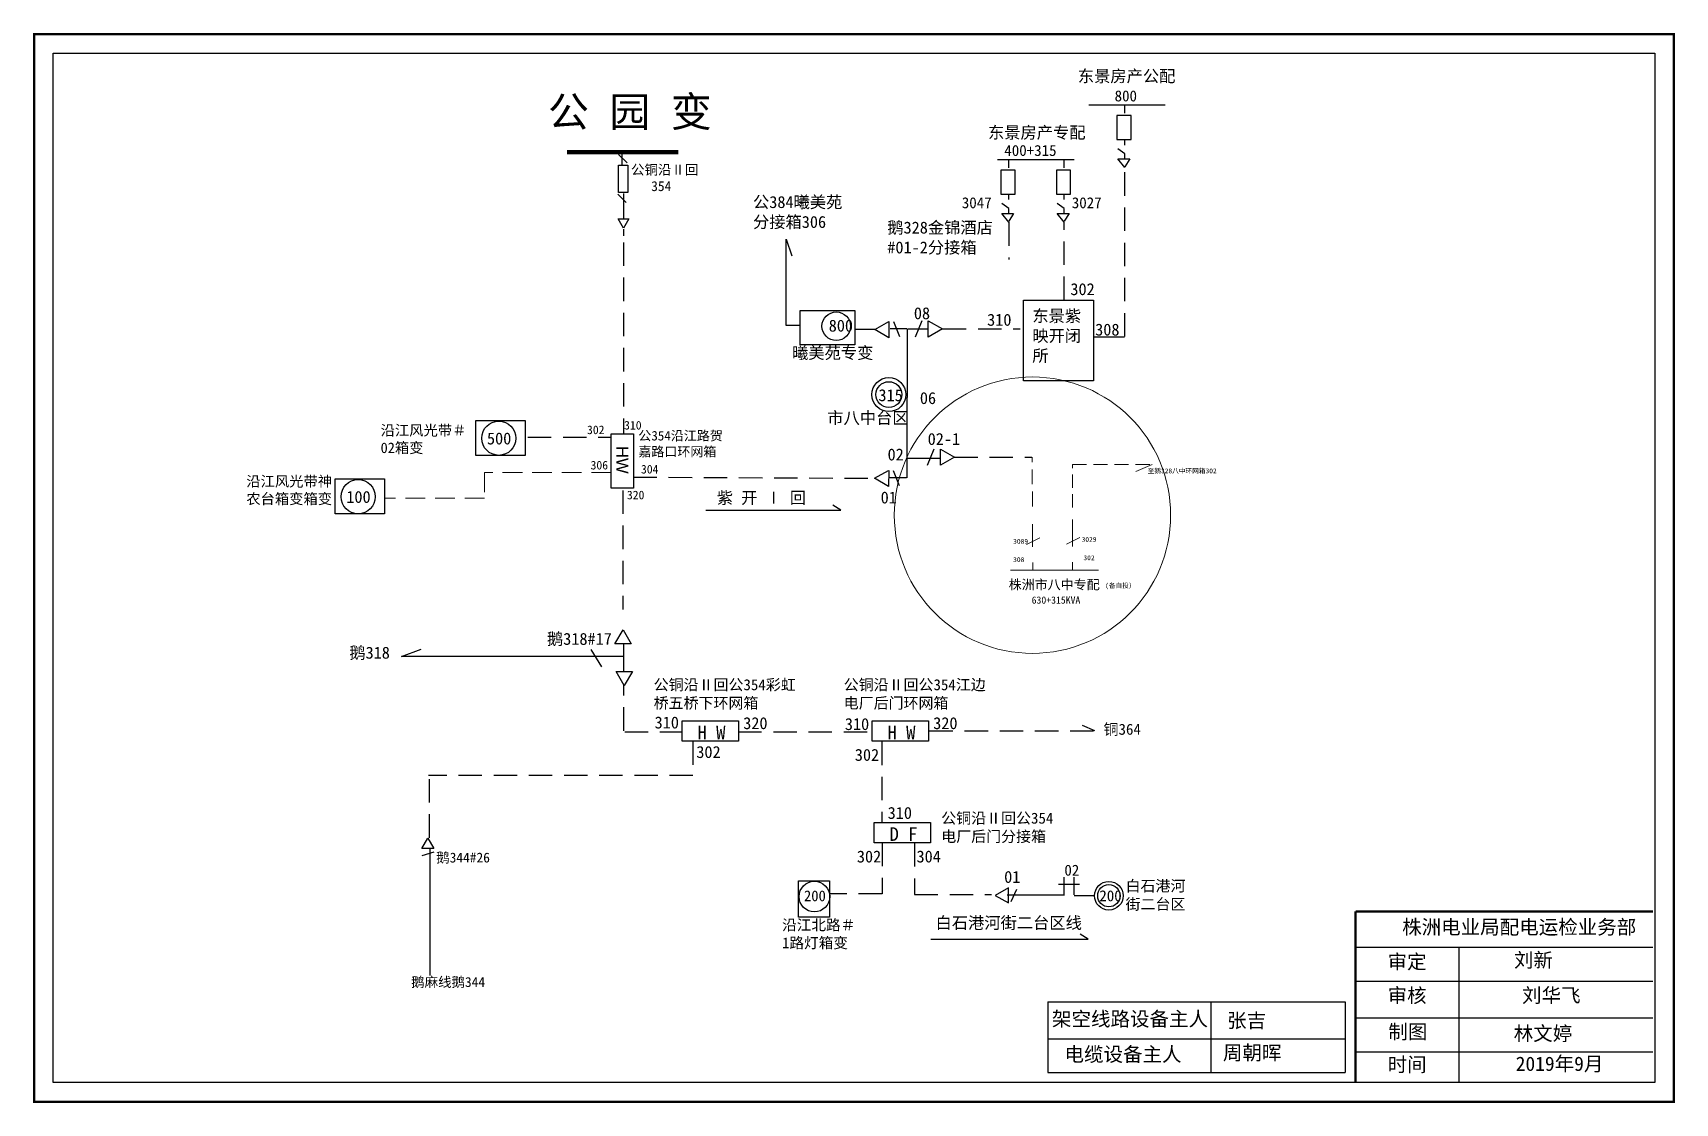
# Model space of a CAD drawing. Extents: x -1 to 344, y 0 to 224.
import ezdxf

# ---------------------------------------------------------------- set-up
doc = ezdxf.new("R2010")
doc.units = 0
doc.header["$LTSCALE"] = 0.774411
doc.linetypes.add('ACAD_ISO02W100', pattern=[15, 12, -3])
doc.linetypes.add('DASHED2', pattern=[9.525, 6.35, -3.175])
doc.layers.get('0').update_dxf_attribs({"linetype": 'CONTINUOUS'})
doc.layers.add('0-RefEdit0', color=7, linetype='CONTINUOUS')
doc.layers.add('Layer2', color=1, linetype='CONTINUOUS')
doc.styles.add('SimSun_txtstyle_2.25_0_0', font='simsun.ttc', dxfattribs={"height": 2.25})
doc.styles.add('SimSun_txtstyle_2.50_0_0', font='simsun.ttc', dxfattribs={"height": 2.5})
doc.styles.add('SimSun_txtstyle_3.00_0_0', font='simsun.ttc', dxfattribs={"height": 3})
doc.styles.get("Standard").update_dxf_attribs({"font": '', "height": 2.5})
doc.styles.add('字体', font='', dxfattribs={"height": 2.5})
doc.styles.add('宋体_txtstyle_1.00_0_0', font='SIMSUN.TTC', dxfattribs={"height": 1})
doc.styles.add('宋体_txtstyle_1.50_0_0', font='SIMSUN.TTC', dxfattribs={"height": 1.5})
doc.styles.add('宋体_txtstyle_100.00_0_0100', font='SIMSUN.TTC', dxfattribs={"height": 100})
doc.styles.add('宋体_txtstyle_2.00_0_0', font='', dxfattribs={"height": 2})
doc.styles.get('Standard').set_extended_font_data('楷体_GB2312')
doc.styles.get('字体').set_extended_font_data('SimSun')
doc.styles.get('宋体_txtstyle_2.00_0_0').set_extended_font_data('宋体')

msp = doc.modelspace()

# ---------------------------------------------------------------- linework, layer by layer
for p, q in [((220.97, 208.94), (237, 208.96)), ((228.51, 207.24), (228.51, 208.94)), ((201.87, 197.48), (217.9, 197.49)), ((204.18, 195.78), (204.18, 197.48)), ((215.79, 195.78), (215.79, 197.48)), ((123.36, 190.33), (123.36, 185.04)), ((123.38, 183.12), (122.27, 185.06)), ((122.27, 185.06), (124.51, 185.05)), ((123.36, 182.91), (123.36, 181.47)), ((124.51, 185.05), (123.38, 183.12)), ((81.1, 52.99), (82.34, 55.14))]:
    msp.add_line(p, q)
at = {"linetype": 'Continuous'}
for p, q in [((124.16, 196.76), (122.37, 198.54)), ((123.96, 188.45), (122.18, 190.23)), ((157.52, 180.81), (158.73, 177.29)), ((276.96, 32.31), (339.32, 32.31)), ((298.61, 32.3), (298.61, 3.97)), ((276.96, 25.2), (339.32, 25.2)), ((212.39, 20.84), (274.76, 20.84)), ((212.39, 20.84), (212.39, 5.99)), ((246.6, 20.84), (246.6, 5.99)), ((274.76, 20.84), (274.76, 5.99)), ((276.96, 17.45), (339.32, 17.45)), ((212.39, 13.09), (274.76, 13.09)), ((276.96, 10.35), (339.32, 10.35)), ((212.39, 5.99), (274.76, 5.99))]:
    msp.add_line(p, q, dxfattribs=at)
at = {"linetype": 'ACAD_ISO02W100'}
msp.add_line((123.13, 196.31), (123.13, 199.09), dxfattribs=at)
at = {"color": 7, "linetype": 'DASHED2'}
for p, q in [((123.36, 180.09), (123.36, 139.96)), ((190.37, 161.96), (206.59, 161.96)), ((176.09, 161.86), (171.9, 161.86)), ((103.33, 139.26), (120.78, 139.26)), ((192.79, 135.06), (209.01, 135.06)), ((123.27, 128.09), (123.27, 103.15)), ((125.47, 130.88), (175.84, 130.64)), ((123.43, 77.69), (123.43, 87.3)), ((123.65, 77.48), (135.48, 77.48)), ((147.44, 77.44), (175.42, 77.44)), ((187.56, 77.65), (222.22, 77.65)), ((222.22, 77.65), (219.66, 78.82)), ((137.96, 75.47), (137.96, 68.28)), ((177.56, 75.41), (177.56, 58.56)), ((137.96, 68.28), (82.52, 68.28)), ((82.67, 55.26), (82.67, 68.41)), ((177.62, 54.21), (177.62, 43.48)), ((184.43, 54.11), (184.43, 43.34)), ((177.62, 43.48), (166.78, 43.48)), ((184.43, 43.34), (200.6, 43.34)), ((217.92, 43.11), (222.12, 43.11))]:
    msp.add_line(p, q, dxfattribs=at)
at = {"color": 7, "linetype": 'Continuous'}
for p, q in [((157.52, 162.69), (157.52, 180.81)), ((160.46, 162.69), (157.52, 162.69)), ((176.09, 161.86), (179.05, 163.49)), ((179.06, 163.49), (179.05, 160.11)), ((182.8, 161.95), (179.29, 161.95)), ((181.34, 160.28), (180.07, 163.45)), ((182.9, 161.95), (182.9, 147.55)), ((183.03, 161.95), (187.3, 161.95)), ((185.93, 163.64), (184.54, 160.23)), ((187.32, 163.64), (190.28, 161.95)), ((187.32, 160.26), (187.32, 163.64)), ((190.28, 161.95), (187.32, 160.26)), ((179.05, 160.11), (176.09, 161.86)), ((221.98, 160.29), (228.49, 160.29)), ((182.9, 134.86), (189.8, 134.86)), ((188.46, 136.74), (187.07, 133.33)), ((189.85, 136.74), (192.82, 135.05)), ((189.85, 133.36), (189.85, 136.74)), ((192.82, 135.05), (189.85, 133.36)), ((176.04, 130.63), (179, 132.26)), ((179.01, 132.26), (179, 128.88)), ((181.28, 129.05), (180.02, 132.22)), ((179, 128.88), (176.04, 130.63)), ((182.74, 130.72), (179.23, 130.72)), ((168.97, 123.94), (167.3, 124.97)), ((140.63, 123.94), (168.97, 123.94)), ((121.59, 95.9), (123.34, 98.86)), ((123.34, 98.86), (124.97, 95.9)), ((123.52, 93.25), (76.82, 93.25)), ((116.52, 94.7), (118.78, 91.11)), ((124.97, 95.89), (121.59, 95.9)), ((123.43, 90.12), (123.43, 95.9)), ((123.51, 87.16), (121.87, 90.12)), ((121.88, 90.13), (125.26, 90.12)), ((125.26, 90.12), (123.51, 87.16)), ((83.64, 52.26), (81.08, 51.48)), ((214.64, 45.52), (219.05, 45.52)), ((215.84, 43.25), (215.84, 46.99)), ((217.85, 46.99), (217.85, 43.25)), ((203.86, 43.3), (215.92, 43.3)), ((205.85, 44.43), (204.63, 41.8)), ((220.88, 33.98), (219.2, 35.01)), ((187.82, 33.98), (220.88, 33.98))]:
    msp.add_line(p, q, dxfattribs=at)
at = {"color": 7}
for p, q in [((182.92, 130.72), (182.92, 147.58)), ((82.34, 55.14), (83.58, 52.99)), ((83.58, 52.99), (81.1, 52.99)), ((82.74, 52.92), (82.74, 26.36))]:
    msp.add_line(p, q, dxfattribs=at)
at = {"color": 7, "linetype": 'DASHED2', "lineweight": 0, "ltscale": 0.629574}
msp.add_line((209.17, 124.75), (209.08, 135.05), dxfattribs=at)
at = {"color": 7, "linetype": 'DASHED2', "lineweight": 0, "ltscale": 0.558024}
msp.add_line((217.59, 124.54), (217.59, 133.54), dxfattribs=at)
at = {"color": 7, "linetype": 'DASHED2', "lineweight": 0, "ltscale": 0.597602}
msp.add_line((217.59, 133.54), (234.29, 133.54), dxfattribs=at)
at = {"color": 7, "linetype": 'Continuous', "lineweight": 0, "ltscale": 0.597602}
msp.add_line((234.29, 133.54), (230.83, 132.03), dxfattribs=at)
at = {"color": 7, "linetype": 'DASHED2', "lineweight": 0, "ltscale": 0.494567}
msp.add_line((209.18, 118.6), (209.18, 121.88), dxfattribs=at)
at = {"color": 7, "linetype": 'Continuous', "lineweight": 0, "ltscale": 0.91541}
for p, q in [((217.59, 122), (217.56, 116.36)), ((209.18, 118.6), (209.18, 116.29))]:
    msp.add_line(p, q, dxfattribs=at)
at = {"color": 7, "linetype": 'Continuous', "lineweight": 0, "ltscale": 0.282534}
for p, q in [((210.69, 118.18), (207.9, 116.77)), ((219.08, 118.24), (216.28, 116.83))]:
    msp.add_line(p, q, dxfattribs=at)
at = {"color": 7, "linetype": 'Continuous', "lineweight": 0, "ltscale": 1.121423}
for p, q in [((204.59, 111.37), (223.02, 111.34)), ((209.22, 112.99), (209.22, 111.35)), ((217.6, 113.06), (217.6, 111.41))]:
    msp.add_line(p, q, dxfattribs=at)
at = {"color": 0, "linetype": 'Continuous'}
for q in [(80.94, 94.82), (76.82, 93.25)]:
    msp.add_line((76.82, 93.25), q, dxfattribs=at)
at = {"linetype": 'Continuous', "const_width": 0.5}
msp.add_lwpolyline([(-0.25, 223.8), (343.72, 223.8), (343.72, -0.16), (-0.25, -0.16)], close=True, dxfattribs=at)
at = {"linetype": 'Continuous'}
for points in [[(3.79, 219.76), (339.68, 219.76), (339.68, 3.89), (3.79, 3.89)], [(62.9, 130.54), (73.28, 130.54), (73.28, 123.16), (62.9, 123.16)]]:
    msp.add_lwpolyline(points, close=True, dxfattribs=at)
for points in [[(229.9, 206.71), (226.9, 206.71), (226.9, 201.71), (229.9, 201.71)], [(205.56, 195.25), (202.56, 195.25), (202.56, 190.25), (205.56, 190.25)], [(217.18, 195.25), (214.18, 195.25), (214.18, 190.25), (217.18, 190.25)]]:
    msp.add_lwpolyline(points, close=True)
for points, const_width in [([(134.91, 199.06), (111.56, 199.04)], 0.9), ([(276.92, 39.81), (276.92, 4.08)], 0.5), ([(276.96, 39.81), (339.32, 39.81)], 0.5)]:
    msp.add_lwpolyline(points, dxfattribs=dict(at, const_width=const_width))
at = {"linetype": 'ACAD_ISO02W100'}
msp.add_lwpolyline([(124.32, 190.55), (122.34, 190.55), (122.34, 196.31), (124.32, 196.31)], close=True, dxfattribs=at)
at = {"color": 7, "linetype": 'Continuous'}
for points in [[(171.9, 165.8), (171.9, 158.66), (160.46, 158.66), (160.46, 165.8)], [(207.32, 168.01), (222, 168.01), (222, 151.05), (207.32, 151.05)], [(92.4, 142.79), (102.78, 142.79), (102.78, 135.41), (92.4, 135.41)], [(120.8, 139.96), (125.47, 139.96), (125.47, 128.54), (120.8, 128.54)]]:
    msp.add_lwpolyline(points, close=True, dxfattribs=at)
at = {"color": 7, "linetype": 'DASHED2', "lineweight": 0, "ltscale": 0.841692}
msp.add_lwpolyline([(120.8, 131.87), (94.22, 131.87), (94.22, 126.48), (73.35, 126.48)], dxfattribs=at)
at = {"color": 7}
for points in [[(135.69, 79.8), (147.5, 79.8), (147.5, 75.48), (135.69, 75.48)], [(175.55, 79.8), (187.35, 79.8), (187.35, 75.48), (175.55, 75.48)], [(175.98, 58.48), (187.78, 58.48), (187.78, 54.17), (175.98, 54.17)], [(201.38, 43.17), (204.14, 41.57), (204.14, 44.76)]]:
    msp.add_lwpolyline(points, close=True, dxfattribs=at)
at = {"color": 7, "linetype": 'Continuous'}
for centre, radius in [((179.05, 148.19), 3.57), ((179.05, 148.19), 2.71), ((97.23, 139.04), 3.59), ((163.43, 42.91), 3.21)]:
    msp.add_circle(centre, radius, dxfattribs=at)
at = {"color": 12, "linetype": 'Continuous', "lineweight": 0, "ltscale": 0.996003, "true_color": 0xc00000}
msp.add_circle((209.17, 122.9), 28.98, dxfattribs=at)
at = {"linetype": 'Continuous'}
msp.add_circle((67.74, 126.78), 3.59, dxfattribs=at)
at = {"color": 7}
for radius in [3, 2.33]:
    msp.add_circle((225.19, 43.08), radius, dxfattribs=at)
at = {"layer": '0-RefEdit0', "color": 7, "linetype": 'ByBlock', "ltscale": 2}
msp.add_lwpolyline([(160.06, 46.23), (166.62, 46.23), (166.62, 38.62), (160.06, 38.62)], close=True, dxfattribs=at)
at = {"layer": 'Layer2', "color": 7, "linetype": 'Continuous'}
for p, q in [((228.53, 200.53), (228.53, 201.56)), ((228.53, 198.67), (227.09, 199.71)), ((228.53, 195.79), (227.09, 197.64)), ((227.09, 197.64), (229.56, 197.64)), ((228.53, 197.64), (228.53, 198.67)), ((229.56, 197.64), (228.53, 195.99)), ((204.19, 189.07), (204.19, 190.1)), ((215.81, 189.07), (215.81, 190.1)), ((204.19, 187.21), (202.75, 188.24)), ((202.75, 186.18), (205.22, 186.18)), ((204.19, 184.32), (202.75, 186.18)), ((204.19, 186.18), (204.19, 187.21)), ((205.22, 186.18), (204.19, 184.53)), ((215.81, 187.21), (214.37, 188.24)), ((214.37, 186.18), (216.84, 186.18)), ((215.81, 184.32), (214.37, 186.18)), ((215.81, 186.18), (215.81, 187.21)), ((216.84, 186.18), (215.81, 184.53))]:
    msp.add_line(p, q, dxfattribs=at)
at = {"layer": 'Layer2', "color": 7, "linetype": 'DASHED2'}
for p, q in [((228.53, 160.38), (228.53, 195.79)), ((204.19, 184.32), (204.19, 176.51)), ((215.81, 168.01), (215.81, 184.32))]:
    msp.add_line(p, q, dxfattribs=at)
at = {"layer": 'Layer2', "color": 7, "linetype": 'Continuous'}
msp.add_circle((168.02, 162.53), 3, dxfattribs=at)

# ---------------------------------------------------------------- texts
for s, height, p in [('800', 2.3, (226.4, 209.68)), ('400+315', 2.3, (203.27, 198.24)), ('3047', 2.3, (194.35, 187.27)), ('3027', 2.3, (217.42, 187.27)), ('100', 2.5, (65.25, 125.48))]:
    msp.add_text(s, height=height).set_placement(p)
at = {"color": 7}
for s, p in [('08', (184.29, 164)), ('315', (176.86, 146.81)), ('06', (185.55, 146.21)), ('500', (94.75, 137.74)), ('02-1', (187.19, 137.63)), ('01', (177.33, 125.36))]:
    msp.add_text(s, height=2.5, dxfattribs=at).set_placement(p)
at = {"color": 7, "style": '字体'}
msp.add_text('市八中台区', height=2.5, dxfattribs=at).set_placement((166.14, 142.06))
at = {"color": 7, "attachment_point": 1, "style": '字体'}
for s, insert, char_height, width in [('东景房产公配', (218.69, 216.24), 2.5, 23.9648), ('东景房产专配', (199.84, 204.4), 2.5, 23.9648), ('沿江北路＃1路灯箱变', (156.66, 38.08), 2.25, 16.6872)]:
    msp.add_mtext(s, dxfattribs=dict(at, insert=insert, char_height=char_height, width=width))
at = {"linetype": 'Continuous', "attachment_point": 1}
for s, insert, char_height, width, style in [('公 园 变', (107.54, 210.67), 6.3, 41.3211, '字体'), ('{\\H0.88x;沿江风光带神农台箱变箱变}', (44.26, 131.1), 2.5, 19.6669, 'SimSun_txtstyle_2.50_0_0'), ('鹅318', (65.88, 95.31), 2.5, 15.3399, '字体'), ('株洲电业局配电运检业务部', (286.71, 38.02), 3, 82.0179, '字体'), ('审定', (283.66, 30.75), 3, 23.4615, '字体'), ('{\\fSimSun|b0|i0|c134|p2;刘新}', (310.16, 31.09), 3, 23.4615, '字体'), ('审核', (283.66, 23.68), 3, 23.4615, '字体'), ('{\\fSimSun|b0|i0|c134|p2;刘华飞}', (311.86, 23.71), 3, 33.0539, '字体'), ('架空线路设备主人', (213.26, 18.76), 3, 58.56, '字体'), ('张吉', (250, 18.43), 3, 47.14, '字体'), ('制图', (283.82, 16.06), 3, 23.4615, '字体'), ('林文婷', (310.11, 15.7), 3, 34.1047, 'SimSun_txtstyle_3.00_0_0'), ('电缆设备主人', (215.89, 11.34), 3, 58.56, '字体'), ('周朝晖', (249.12, 11.66), 3, 33.0539, '字体'), ('时间', (283.66, 9.18), 3, 23.4615, '字体'), ('2019年9月', (310.53, 9.35), 3, 23.4615, 'SimSun_txtstyle_3.00_0_0')]:
    msp.add_mtext(s, dxfattribs=dict(at, insert=insert, char_height=char_height, width=width, style=style))
for s, insert, char_height, width in [('{\\fSimSun|b0|i0|c134|p2;公铜沿Ⅱ回\\P   354}', (124.97, 196.39), 2.07, 29.029), ('{\\fSimSun|b0|i0|c134|p2;鹅328金锦酒店#01-2分接箱}', (178.72, 184.47), 2.5, 23.2101)]:
    msp.add_mtext(s, dxfattribs=dict(at, insert=insert, char_height=char_height, width=width))
at = {"color": 7, "linetype": 'Continuous', "attachment_point": 1}
for s, insert, char_height, width, style in [('302', (217.12, 171.55), 2.5, 2.8712, '字体'), ('310', (199.66, 165.13), 2.5, 2.8712, '字体'), ('308', (222.32, 163.07), 2.5, 2.8712, '字体'), ('{\\H0.88x;沿江风光带＃02箱变}', (72.44, 141.8), 2.5, 19.6669, '字体'), ('{\\H0.8x;302}', (115.73, 141.7), 2.25, 30.4758, '字体'), ('{\\H0.8x;310}', (123.51, 142.66), 2.25, 30.4758, '字体'), ('{\\fSimSun|b0|i0|c134|p2;\\H0.8889x;公354沿江路贺嘉路口环网箱}', (126.5, 140.57), 2.25, 18.6833, '字体'), ('{\\H0.8x;306}', (116.48, 134.29), 2.25, 30.4758, 'SimSun_txtstyle_2.25_0_0'), ('{\\H0.8x;304}', (127.05, 133.44), 2.25, 30.4758, '字体'), ('{\\H0.8x;320}', (124.1, 128.03), 2.25, 30.4758, '字体'), ('鹅318#17', (107.33, 98.21), 2.5, 15.3399, '字体'), ('310', (129.91, 80.67), 2.5, 3.804, '字体'), ('320', (148.5, 80.53), 2.5, 3.804, '字体'), ('310', (169.82, 80.34), 2.5, 3.804, '字体'), ('320', (188.35, 80.53), 2.5, 3.804, '字体'), ('H W', (138.91, 78.77), 2.875, 6.0964, '字体'), ('H W', (178.76, 78.77), 2.875, 6.0964, '字体'), ('302', (138.66, 74.48), 2.5, 3.804, '字体'), ('302', (171.91, 73.88), 2.5, 3.804, '字体'), ('310', (178.79, 61.71), 2.5, 3.804, '字体'), ('D F', (179.19, 57.46), 2.875, 6.0964, '字体'), ('302', (172.34, 52.56), 2.5, 3.804, '字体'), ('304', (184.85, 52.57), 2.5, 3.804, '字体'), ('01', (203.23, 48.29), 2.5, 3.804, '字体')]:
    msp.add_mtext(s, dxfattribs=dict(at, insert=insert, char_height=char_height, width=width, style=style))
at = {"color": 7, "linetype": 'DASHED2', "insert": (209.14, 165.94), "char_height": 2.5, "width": 11.5456, "attachment_point": 1, "style": '字体'}
msp.add_mtext('东景紫映{\\C256;开闭所}', dxfattribs=at)
at = {"color": 7, "linetype": 'Continuous', "insert": (166.43, 163.9), "char_height": 2.5, "width": 3.8867, "attachment_point": 1}
msp.add_mtext('800', dxfattribs=at)
at = {"color": 7, "linetype": 'Continuous', "insert": (124.4, 137.42), "char_height": 2.25, "width": 30.4758, "attachment_point": 1, "rotation": 270, "style": '字体'}
msp.add_mtext('{\\fArial|b0|i0|c0|p32;\\H1.111x;HW}', dxfattribs=at)
at = {"color": 12, "linetype": 'DASHED2', "lineweight": 0, "ltscale": 0.597602, "true_color": 0xc00000, "insert": (233.32, 132.69), "char_height": 1, "attachment_point": 1, "style": '宋体_txtstyle_1.00_0_0'}
msp.add_mtext('至鹅328八中环网箱302', dxfattribs=at)
at = {"color": 7, "linetype": 'Continuous', "lineweight": 0, "ltscale": 1.009783, "char_height": 1, "attachment_point": 1, "style": '宋体_txtstyle_1.00_0_0'}
for s, insert in [('3089', (205.12, 117.91)), ('3029', (219.48, 118.32)), ('308', (205.12, 114.07)), ('302', (219.86, 114.46))]:
    msp.add_mtext(s, dxfattribs=dict(at, insert=insert))
at = {"color": 7, "linetype": 'Continuous', "lineweight": 0, "ltscale": 0.56099, "attachment_point": 1}
for s, insert, char_height, style in [('株洲市八中专配', (204.18, 109.35), 2, '宋体_txtstyle_2.00_0_0'), ('630+315KVA', (209, 105.85), 1.5, '宋体_txtstyle_1.50_0_0')]:
    msp.add_mtext(s, dxfattribs=dict(at, insert=insert, char_height=char_height, style=style))
at = {"color": 4, "linetype": 'Continuous', "lineweight": 0, "ltscale": 1.046085, "true_color": 0x00ffff, "insert": (224.41, 108.64), "char_height": 1, "attachment_point": 1, "style": '宋体_txtstyle_100.00_0_0100'}
msp.add_mtext('(备自投）', dxfattribs=at)
at = {"color": 7, "attachment_point": 1}
for s, insert, char_height, width in [('{\\fSimSun|b0|i0|c134|p2;公铜沿Ⅱ回公}354{\\fSimSun|b0|i0|c134|p2;彩虹桥五桥下环网箱}', (129.72, 88.49), 2.3, 29.929), ('公铜沿Ⅱ回公354江边电厂后门环网箱', (169.58, 88.49), 2.3, 29.929), ('{\\fSimSun|b0|i0|c134|p2;铜364}', (224.08, 79.15), 2.3, 29.929), ('公铜沿Ⅱ回公354电厂后门分接箱', (190.04, 60.51), 2.3, 24.8761), ('{\\fSimSun|b0|i0|c134|p2;鹅}344#26', (84.1, 52.13), 2.07, 15.2606), ('{\\fSimSun|b0|i0|c134|p2;02}', (215.86, 49.6), 2.3, 12.9452), ('白石港河街二台区', (228.7, 46.3), 2.3, 13.7372), ('200', (161.24, 44.19), 2.25, 7.3894), ('200', (223.2, 44.23), 2.3, 4.8377)]:
    msp.add_mtext(s, dxfattribs=dict(at, insert=insert, char_height=char_height, width=width))
at = {"color": 1, "insert": (78.84, 26.03), "char_height": 2.07, "width": 21.5937, "attachment_point": 1}
msp.add_mtext('{\\fSimSun|b0|i0|c134|p2;鹅麻线鹅}344', dxfattribs=at)
at = {"layer": 'Layer2', "color": 7, "linetype": 'Continuous', "char_height": 2.5, "attachment_point": 1, "style": '字体'}
for s, insert, width in [('公384曦美苑分接箱306', (150.55, 189.82), 20.6412), ('曦美苑专变', (158.75, 158.2), 45.6104), ('02', (178.77, 136.88), 45.6104), ('紫 开 Ⅰ 回', (142.95, 127.81), 45.6104), ('白石港河街二台区线', (188.84, 38.66), 45.6104)]:
    msp.add_mtext(s, dxfattribs=dict(at, insert=insert, width=width))

doc.saveas('drawing.dxf')
